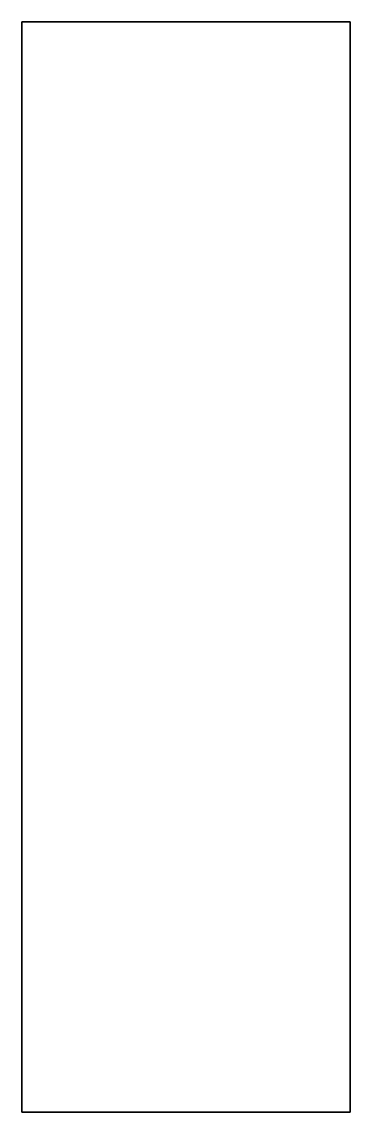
# Model space of a CAD drawing. Extents: x 1 to 1.22, y -0.76 to -0.03.
import ezdxf

# ---------------------------------------------------------------- set-up
doc = ezdxf.new("R2010")
doc.units = 0
doc.layers.add('INTERNALS', color=3, linetype='CONTINUOUS')

msp = doc.modelspace()

# ---------------------------------------------------------------- linework, layer by layer
at = {"layer": 'INTERNALS'}
for points in [[(1.22, -0.76, 0.61), (1.22, -0.03, 0.61), (1, -0.03, 0.61), (1, -0.76, 0.61)], [(1.22, -0.03, 0.61), (1.22, -0.03, 1.36), (1, -0.03, 1.36), (1, -0.03, 0.61)], [(1.22, -0.03, 1.36), (1.22, -0.76, 1.36), (1, -0.76, 1.36), (1, -0.03, 1.36)], [(1.22, -0.03, 0.61), (1.22, -0.76, 0.61), (1.22, -0.76, 1.36), (1.22, -0.03, 1.36)], [(1.22, -0.76, 1.36), (1.22, -0.76, 0.61), (1, -0.76, 0.61), (1, -0.76, 1.36)]]:
    msp.add_3dface(points, dxfattribs=at)

doc.saveas('drawing.dxf')
